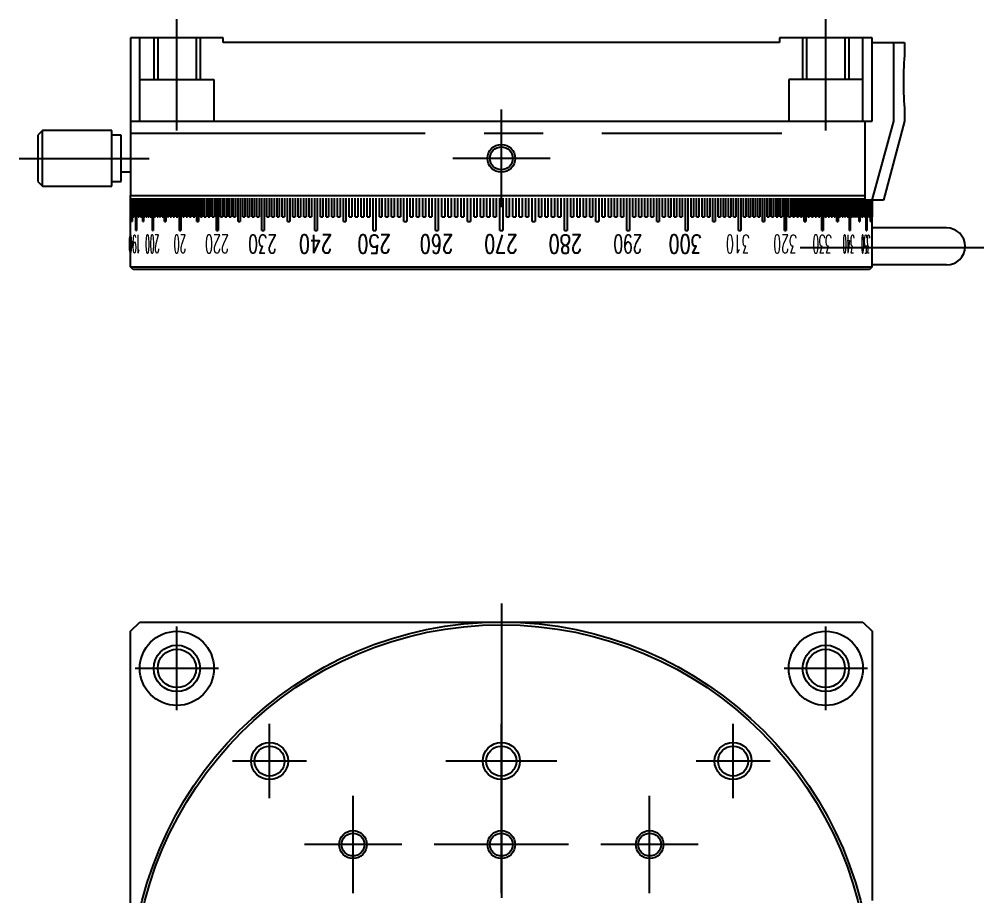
# Model space of a CAD drawing. Extents: x 1 to 399, y 0 to 213.
# Drawn here: x 128 to 232, y 118.6 to 213.3 of the extents above; entities that cross this region are included whole.
import ezdxf

# ---------------------------------------------------------------- set-up
doc = ezdxf.new("R2010")
doc.units = 0
doc.linetypes.add('CENTER', pattern=[50.8, 31.75, -6.35, 6.35, -6.35])
doc.linetypes.add('DASHED', pattern=[19.05, 12.7, -6.35])
doc.layers.get('0').update_dxf_attribs({"linetype": 'CONTINUOUS'})
doc.layers.add('CENTER', color=1, linetype='CENTER')
doc.styles.get("Standard").update_dxf_attribs({"font": 'txt.shx', "height": 3, "bigfont": 'bigfont.shx'})

msp = doc.modelspace()

# ---------------------------------------------------------------- linework, layer by layer
at = {"color": 7, "linetype": 'CONTINUOUS'}
for p, q in [((149.98, 211.28), (139.98, 211.28)), ((139.98, 211.28), (139.98, 194.28)), ((140.98, 202.28), (140.98, 211.28)), ((149.98, 210.78), (149.98, 211.28)), ((219.98, 211.28), (209.98, 211.28)), ((209.98, 211.28), (209.98, 210.78)), ((218.98, 202.28), (218.98, 211.28)), ((219.98, 202.28), (219.98, 211.28)), ((209.98, 210.78), (149.98, 210.78)), ((219.98, 210.78), (223.48, 210.78)), ((222.32, 202.28), (222.32, 210.78)), ((223.48, 210.78), (223.48, 209.78)), ((223.48, 203.28), (223.48, 202.28)), ((139.98, 202.28), (219.98, 202.28)), ((219.23, 193.78), (219.23, 202.28)), ((219.97, 193.78), (222.32, 202.28)), ((223.48, 202.28), (221.2, 193.78)), ((130.48, 201.28), (129.98, 200.78)), ((137.98, 201.28), (130.48, 201.28)), ((130.48, 195.28), (130.48, 201.28)), ((137.98, 195.28), (137.98, 201.28)), ((129.98, 200.78), (129.98, 195.78)), ((138.98, 200.78), (137.98, 200.78)), ((138.98, 195.78), (138.98, 200.78)), ((139.98, 196.78), (138.98, 196.78)), ((129.98, 195.78), (130.48, 195.28)), ((137.98, 195.78), (138.98, 195.78)), ((130.48, 195.28), (137.98, 195.28)), ((139.98, 194.28), (219.23, 194.28)), ((139.98, 186.58), (139.98, 194.28)), ((139.98, 191.98), (139.98, 193.98)), ((139.99, 193.98), (139.99, 191.98)), ((140, 191.98), (140, 193.98)), ((140.01, 193.98), (140.01, 191.98)), ((140.03, 191.98), (140.03, 193.98)), ((140.04, 193.98), (140.04, 191.98)), ((140.07, 191.98), (140.07, 193.98)), ((140.09, 193.98), (140.09, 191.98)), ((140.12, 191.48), (140.12, 193.98)), ((140.15, 193.98), (140.15, 191.48)), ((140.18, 191.98), (140.18, 193.98)), ((140.22, 193.98), (140.22, 191.98)), ((140.26, 191.98), (140.26, 193.98)), ((140.3, 193.98), (140.3, 191.98)), ((140.35, 191.98), (140.35, 193.98)), ((140.39, 193.98), (140.39, 191.98)), ((140.45, 191.98), (140.45, 193.98)), ((140.5, 193.98), (140.5, 191.98)), ((140.56, 190.48), (140.56, 193.98)), ((140.61, 193.98), (140.61, 190.48)), ((140.69, 191.98), (140.69, 193.98)), ((140.74, 193.98), (140.74, 191.98)), ((140.82, 191.98), (140.82, 193.98)), ((140.89, 193.98), (140.89, 191.98)), ((140.97, 191.98), (140.97, 193.98)), ((141.04, 193.98), (141.04, 191.98)), ((141.13, 191.98), (141.13, 193.98)), ((141.21, 193.98), (141.21, 191.98)), ((141.3, 191.48), (141.3, 193.98)), ((141.38, 193.98), (141.38, 191.48)), ((141.49, 191.98), (141.49, 193.98)), ((141.57, 193.98), (141.57, 191.98)), ((141.68, 191.98), (141.68, 193.98)), ((141.77, 193.98), (141.77, 191.98)), ((141.89, 191.98), (141.89, 193.98)), ((141.98, 193.98), (141.98, 191.98)), ((142.11, 191.98), (142.11, 193.98)), ((142.21, 193.98), (142.21, 191.98)), ((142.34, 190.48), (142.34, 193.98)), ((142.44, 193.98), (142.44, 190.48)), ((142.58, 191.98), (142.58, 193.98)), ((142.69, 193.98), (142.69, 191.98)), ((142.84, 191.98), (142.84, 193.98)), ((142.95, 193.98), (142.95, 191.98)), ((143.1, 191.98), (143.1, 193.98)), ((143.22, 193.98), (143.22, 191.98)), ((143.38, 191.98), (143.38, 193.98)), ((143.5, 193.98), (143.5, 191.98)), ((143.66, 191.48), (143.66, 193.98)), ((143.79, 193.98), (143.79, 191.48)), ((143.96, 191.98), (143.96, 193.98)), ((144.09, 193.98), (144.09, 191.98)), ((144.27, 191.98), (144.27, 193.98)), ((144.41, 193.98), (144.41, 191.98)), ((144.59, 191.98), (144.59, 193.98)), ((144.73, 193.98), (144.73, 191.98)), ((144.92, 191.98), (144.92, 193.98)), ((145.07, 193.98), (145.07, 191.98)), ((145.26, 190.48), (145.26, 193.98)), ((145.41, 193.98), (145.41, 190.48)), ((145.62, 191.98), (145.62, 193.98)), ((145.77, 193.98), (145.77, 191.98)), ((145.98, 191.98), (145.98, 193.98)), ((146.14, 193.98), (146.14, 191.98)), ((146.35, 191.98), (146.35, 193.98)), ((146.52, 193.98), (146.52, 191.98)), ((146.74, 191.98), (146.74, 193.98)), ((146.9, 193.98), (146.9, 191.98)), ((147.13, 191.48), (147.13, 193.98)), ((147.3, 193.98), (147.3, 191.48)), ((147.53, 191.98), (147.53, 193.98)), ((147.71, 193.98), (147.71, 191.98)), ((147.94, 191.98), (147.94, 193.98)), ((148.13, 193.98), (148.13, 191.98)), ((148.37, 191.98), (148.37, 193.98)), ((148.55, 193.98), (148.55, 191.98)), ((148.8, 191.98), (148.8, 193.98)), ((148.99, 193.98), (148.99, 191.98)), ((149.24, 190.48), (149.24, 193.98)), ((149.44, 193.98), (149.44, 190.48)), ((149.69, 191.98), (149.69, 193.98)), ((149.89, 193.98), (149.89, 191.98)), ((150.15, 191.98), (150.15, 193.98)), ((150.36, 193.98), (150.36, 191.98)), ((150.62, 191.98), (150.62, 193.98)), ((150.83, 193.98), (150.83, 191.98)), ((151.1, 191.98), (151.1, 193.98)), ((151.31, 193.98), (151.31, 191.98)), ((151.59, 191.48), (151.59, 193.98)), ((151.8, 193.98), (151.8, 191.48)), ((152.09, 191.98), (152.09, 193.98)), ((152.3, 193.98), (152.3, 191.98)), ((152.59, 191.98), (152.59, 193.98)), ((152.81, 193.98), (152.81, 191.98)), ((153.1, 191.98), (153.1, 193.98)), ((153.33, 193.98), (153.33, 191.98)), ((153.62, 191.98), (153.62, 193.98)), ((153.85, 193.98), (153.85, 191.98)), ((154.15, 190.48), (154.15, 193.98)), ((154.38, 193.98), (154.38, 190.48)), ((154.69, 191.98), (154.69, 193.98)), ((154.92, 193.98), (154.92, 191.98)), ((155.24, 191.98), (155.24, 193.98)), ((155.47, 193.98), (155.47, 191.98)), ((155.79, 191.98), (155.79, 193.98)), ((156.03, 193.98), (156.03, 191.98)), ((156.35, 191.98), (156.35, 193.98)), ((156.59, 193.98), (156.59, 191.98)), ((156.91, 191.48), (156.91, 193.98)), ((157.16, 193.98), (157.16, 191.48)), ((157.49, 191.98), (157.49, 193.98)), ((157.74, 193.98), (157.74, 191.98)), ((158.07, 191.98), (158.07, 193.98)), ((158.32, 193.98), (158.32, 191.98)), ((158.66, 191.98), (158.66, 193.98)), ((158.91, 193.98), (158.91, 191.98)), ((159.25, 191.98), (159.25, 193.98)), ((159.51, 193.98), (159.51, 191.98)), ((159.85, 190.48), (159.85, 193.98)), ((160.11, 193.98), (160.11, 190.48)), ((160.46, 191.98), (160.46, 193.98)), ((160.72, 193.98), (160.72, 191.98)), ((161.07, 191.98), (161.07, 193.98)), ((161.33, 193.98), (161.33, 191.98)), ((161.69, 191.98), (161.69, 193.98)), ((161.95, 193.98), (161.95, 191.98)), ((162.31, 191.98), (162.31, 193.98)), ((162.58, 193.98), (162.58, 191.98)), ((162.94, 191.48), (162.94, 193.98)), ((163.21, 193.98), (163.21, 191.48)), ((163.57, 191.98), (163.57, 193.98)), ((163.85, 193.98), (163.85, 191.98)), ((164.21, 191.98), (164.21, 193.98)), ((164.49, 193.98), (164.49, 191.98)), ((164.86, 191.98), (164.86, 193.98)), ((165.14, 193.98), (165.14, 191.98)), ((165.51, 191.98), (165.51, 193.98)), ((165.79, 193.98), (165.79, 191.98)), ((166.16, 190.48), (166.16, 193.98)), ((166.44, 193.98), (166.44, 190.48)), ((166.82, 191.98), (166.82, 193.98)), ((167.1, 193.98), (167.1, 191.98)), ((167.48, 191.98), (167.48, 193.98)), ((167.76, 193.98), (167.76, 191.98)), ((168.14, 191.98), (168.14, 193.98)), ((168.43, 193.98), (168.43, 191.98)), ((168.81, 191.98), (168.81, 193.98)), ((169.1, 193.98), (169.1, 191.98)), ((169.48, 191.48), (169.48, 193.98)), ((169.77, 193.98), (169.77, 191.48)), ((170.16, 191.98), (170.16, 193.98)), ((170.45, 193.98), (170.45, 191.98)), ((170.84, 191.98), (170.84, 193.98)), ((171.13, 193.98), (171.13, 191.98)), ((171.52, 191.98), (171.52, 193.98)), ((171.81, 193.98), (171.81, 191.98)), ((172.2, 191.98), (172.2, 193.98)), ((172.5, 193.98), (172.5, 191.98)), ((172.89, 190.48), (172.89, 193.98)), ((173.18, 193.98), (173.18, 190.48)), ((173.57, 191.98), (173.57, 193.98)), ((173.87, 193.98), (173.87, 191.98)), ((174.26, 191.98), (174.26, 193.98)), ((174.56, 193.98), (174.56, 191.98)), ((174.96, 191.98), (174.96, 193.98)), ((175.25, 193.98), (175.25, 191.98)), ((175.65, 191.98), (175.65, 193.98)), ((175.95, 193.98), (175.95, 191.98)), ((176.34, 191.48), (176.34, 193.98)), ((176.64, 193.98), (176.64, 191.48)), ((177.04, 191.98), (177.04, 193.98)), ((177.34, 193.98), (177.34, 191.98)), ((177.74, 191.98), (177.74, 193.98)), ((178.04, 193.98), (178.04, 191.98)), ((178.43, 191.98), (178.43, 193.98)), ((178.73, 193.98), (178.73, 191.98)), ((179.13, 191.98), (179.13, 193.98)), ((179.43, 193.98), (179.43, 191.98)), ((179.83, 190.48), (179.83, 193.98)), ((180.13, 193.98), (180.13, 190.48)), ((180.53, 191.98), (180.53, 193.98)), ((180.83, 193.98), (180.83, 191.98)), ((181.23, 191.98), (181.23, 193.98)), ((181.53, 193.98), (181.53, 191.98)), ((181.92, 191.98), (181.92, 193.98)), ((182.22, 193.98), (182.22, 191.98)), ((182.62, 191.98), (182.62, 193.98)), ((182.92, 193.98), (182.92, 191.98)), ((183.32, 191.48), (183.32, 193.98)), ((183.62, 193.98), (183.62, 191.48)), ((184.01, 191.98), (184.01, 193.98)), ((184.31, 193.98), (184.31, 191.98)), ((184.71, 191.98), (184.71, 193.98)), ((185, 193.98), (185, 191.98)), ((185.4, 191.98), (185.4, 193.98)), ((185.7, 193.98), (185.7, 191.98)), ((186.09, 191.98), (186.09, 193.98)), ((186.39, 193.98), (186.39, 191.98)), ((186.78, 190.48), (186.78, 193.98)), ((187.07, 193.98), (187.07, 190.48)), ((187.46, 191.98), (187.46, 193.98)), ((187.76, 193.98), (187.76, 191.98)), ((188.15, 191.98), (188.15, 193.98)), ((188.44, 193.98), (188.44, 191.98)), ((188.83, 191.98), (188.83, 193.98)), ((189.12, 193.98), (189.12, 191.98)), ((189.51, 191.98), (189.51, 193.98)), ((189.8, 193.98), (189.8, 191.98)), ((190.19, 191.48), (190.19, 193.98)), ((190.48, 193.98), (190.48, 191.48)), ((190.86, 191.98), (190.86, 193.98)), ((191.15, 193.98), (191.15, 191.98)), ((191.53, 191.98), (191.53, 193.98)), ((191.82, 193.98), (191.82, 191.98)), ((192.2, 191.98), (192.2, 193.98)), ((192.48, 193.98), (192.48, 191.98)), ((192.86, 191.98), (192.86, 193.98)), ((193.14, 193.98), (193.14, 191.98)), ((193.52, 190.48), (193.52, 193.98)), ((193.8, 193.98), (193.8, 190.48)), ((194.17, 191.98), (194.17, 193.98)), ((194.45, 193.98), (194.45, 191.98)), ((194.82, 191.98), (194.82, 193.98)), ((195.1, 193.98), (195.1, 191.98)), ((195.47, 191.98), (195.47, 193.98)), ((195.75, 193.98), (195.75, 191.98)), ((196.11, 191.98), (196.11, 193.98)), ((196.39, 193.98), (196.39, 191.98)), ((196.75, 191.48), (196.75, 193.98)), ((197.02, 193.98), (197.02, 191.48)), ((197.38, 191.98), (197.38, 193.98)), ((197.65, 193.98), (197.65, 191.98)), ((198.01, 191.98), (198.01, 193.98)), ((198.27, 193.98), (198.27, 191.98)), ((198.63, 191.98), (198.63, 193.98)), ((198.89, 193.98), (198.89, 191.98)), ((199.24, 191.98), (199.24, 193.98)), ((199.5, 193.98), (199.5, 191.98)), ((199.85, 190.48), (199.85, 193.98)), ((200.11, 193.98), (200.11, 190.48)), ((200.45, 191.98), (200.45, 193.98)), ((200.71, 193.98), (200.71, 191.98)), ((201.05, 191.98), (201.05, 193.98)), ((201.3, 193.98), (201.3, 191.98)), ((201.64, 191.98), (201.64, 193.98)), ((201.89, 193.98), (201.89, 191.98)), ((202.22, 191.98), (202.22, 193.98)), ((202.47, 193.98), (202.47, 191.98)), ((202.8, 191.48), (202.8, 193.98)), ((203.05, 193.98), (203.05, 191.48)), ((203.37, 191.98), (203.37, 193.98)), ((203.61, 193.98), (203.61, 191.98)), ((203.93, 191.98), (203.93, 193.98)), ((204.17, 193.98), (204.17, 191.98)), ((204.49, 191.98), (204.49, 193.98)), ((204.72, 193.98), (204.72, 191.98)), ((205.04, 191.98), (205.04, 193.98)), ((205.27, 193.98), (205.27, 191.98)), ((205.58, 190.48), (205.58, 193.98)), ((205.81, 193.98), (205.81, 190.48)), ((206.11, 191.98), (206.11, 193.98)), ((206.34, 193.98), (206.34, 191.98)), ((206.63, 191.98), (206.63, 193.98)), ((206.86, 193.98), (206.86, 191.98)), ((207.15, 191.98), (207.15, 193.98)), ((207.37, 193.98), (207.37, 191.98)), ((207.66, 191.98), (207.66, 193.98)), ((207.87, 193.98), (207.87, 191.98)), ((208.16, 191.48), (208.16, 193.98)), ((208.37, 193.98), (208.37, 191.48)), ((208.65, 191.98), (208.65, 193.98)), ((208.86, 193.98), (208.86, 191.98)), ((209.13, 191.98), (209.13, 193.98)), ((209.34, 193.98), (209.34, 191.98)), ((209.61, 191.98), (209.61, 193.98)), ((209.81, 193.98), (209.81, 191.98)), ((210.07, 191.98), (210.07, 193.98)), ((210.27, 193.98), (210.27, 191.98)), ((210.53, 190.48), (210.53, 193.98)), ((210.72, 193.98), (210.72, 190.48)), ((210.97, 191.98), (210.97, 193.98)), ((211.16, 193.98), (211.16, 191.98)), ((211.41, 191.98), (211.41, 193.98)), ((211.59, 193.98), (211.59, 191.98)), ((211.84, 191.98), (211.84, 193.98)), ((212.02, 193.98), (212.02, 191.98)), ((212.25, 191.98), (212.25, 193.98)), ((212.43, 193.98), (212.43, 191.98)), ((212.66, 191.48), (212.66, 193.98)), ((212.83, 193.98), (212.83, 191.48)), ((213.06, 191.98), (213.06, 193.98)), ((213.23, 193.98), (213.23, 191.98)), ((213.45, 191.98), (213.45, 193.98)), ((213.61, 193.98), (213.61, 191.98)), ((213.82, 191.98), (213.82, 193.98)), ((213.98, 193.98), (213.98, 191.98)), ((214.19, 191.98), (214.19, 193.98)), ((214.34, 193.98), (214.34, 191.98)), ((214.55, 190.48), (214.55, 193.98)), ((214.7, 193.98), (214.7, 190.48)), ((214.89, 191.98), (214.89, 193.98)), ((215.04, 193.98), (215.04, 191.98)), ((215.23, 191.98), (215.23, 193.98)), ((215.37, 193.98), (215.37, 191.98)), ((215.55, 191.98), (215.55, 193.98)), ((215.69, 193.98), (215.69, 191.98)), ((215.87, 191.98), (215.87, 193.98)), ((216, 193.98), (216, 191.98)), ((216.17, 191.48), (216.17, 193.98)), ((216.3, 193.98), (216.3, 191.48)), ((216.46, 191.98), (216.46, 193.98)), ((216.58, 193.98), (216.58, 191.98)), ((216.74, 191.98), (216.74, 193.98)), ((216.86, 193.98), (216.86, 191.98)), ((217.01, 191.98), (217.01, 193.98)), ((217.12, 193.98), (217.12, 191.98)), ((217.27, 191.98), (217.27, 193.98)), ((217.38, 193.98), (217.38, 191.98)), ((217.52, 190.48), (217.52, 193.98)), ((217.62, 193.98), (217.62, 190.48)), ((217.75, 191.98), (217.75, 193.98)), ((217.85, 193.98), (217.85, 191.98)), ((217.98, 191.98), (217.98, 193.98)), ((218.07, 193.98), (218.07, 191.98)), ((218.19, 191.98), (218.19, 193.98)), ((218.28, 193.98), (218.28, 191.98)), ((218.39, 191.98), (218.39, 193.98)), ((218.47, 193.98), (218.47, 191.98)), ((218.58, 191.48), (218.58, 193.98)), ((218.66, 193.98), (218.66, 191.48)), ((218.76, 191.98), (218.76, 193.98)), ((218.83, 193.98), (218.83, 191.98)), ((218.92, 191.98), (218.92, 193.98)), ((218.99, 193.98), (218.99, 191.98)), ((219.07, 191.98), (219.07, 193.98)), ((219.14, 193.98), (219.14, 191.98)), ((219.22, 191.98), (219.22, 193.98)), ((221.2, 193.78), (219.23, 193.78)), ((219.27, 193.78), (219.27, 191.98)), ((219.35, 190.48), (219.35, 193.78)), ((219.4, 193.78), (219.4, 190.48)), ((219.46, 191.98), (219.46, 193.78)), ((219.51, 193.78), (219.51, 191.98)), ((219.57, 191.98), (219.57, 193.78)), ((219.61, 193.78), (219.61, 191.98)), ((219.66, 191.98), (219.66, 193.78)), ((219.7, 193.78), (219.7, 191.98)), ((219.75, 191.98), (219.75, 193.78)), ((219.78, 193.78), (219.78, 191.98)), ((219.81, 191.48), (219.81, 193.78)), ((219.84, 193.78), (219.84, 191.48)), ((219.87, 191.98), (219.87, 193.78)), ((219.89, 193.78), (219.89, 191.98)), ((219.92, 191.98), (219.92, 193.78)), ((219.93, 193.78), (219.93, 191.98)), ((219.95, 191.98), (219.95, 193.78)), ((219.96, 193.78), (219.96, 191.98)), ((219.97, 191.98), (219.97, 193.78)), ((219.98, 186.58), (219.98, 193.78)), ((219.98, 193.78), (219.98, 191.98)), ((139.98, 191.98), (139.99, 191.98)), ((140, 191.98), (140.01, 191.98)), ((140.03, 191.98), (140.04, 191.98)), ((140.07, 191.98), (140.09, 191.98)), ((140.12, 191.48), (140.15, 191.48)), ((140.18, 191.98), (140.22, 191.98)), ((140.26, 191.98), (140.3, 191.98)), ((140.35, 191.98), (140.39, 191.98)), ((140.45, 191.98), (140.5, 191.98)), ((140.69, 191.98), (140.74, 191.98)), ((140.82, 191.98), (140.89, 191.98)), ((140.97, 191.98), (141.04, 191.98)), ((141.13, 191.98), (141.21, 191.98)), ((141.3, 191.48), (141.38, 191.48)), ((141.49, 191.98), (141.57, 191.98)), ((141.68, 191.98), (141.77, 191.98)), ((141.89, 191.98), (141.98, 191.98)), ((142.11, 191.98), (142.21, 191.98)), ((142.58, 191.98), (142.69, 191.98)), ((142.84, 191.98), (142.95, 191.98)), ((143.1, 191.98), (143.22, 191.98)), ((143.38, 191.98), (143.5, 191.98)), ((143.66, 191.48), (143.79, 191.48)), ((143.96, 191.98), (144.09, 191.98)), ((144.27, 191.98), (144.41, 191.98)), ((144.59, 191.98), (144.73, 191.98)), ((144.92, 191.98), (145.07, 191.98)), ((145.62, 191.98), (145.77, 191.98)), ((145.98, 191.98), (146.14, 191.98)), ((146.35, 191.98), (146.52, 191.98)), ((146.74, 191.98), (146.9, 191.98)), ((147.13, 191.48), (147.3, 191.48)), ((147.53, 191.98), (147.71, 191.98)), ((147.94, 191.98), (148.13, 191.98)), ((148.37, 191.98), (148.55, 191.98)), ((148.8, 191.98), (148.99, 191.98)), ((149.69, 191.98), (149.89, 191.98)), ((150.15, 191.98), (150.36, 191.98)), ((150.62, 191.98), (150.83, 191.98)), ((151.1, 191.98), (151.31, 191.98)), ((151.59, 191.48), (151.8, 191.48)), ((152.09, 191.98), (152.3, 191.98)), ((152.59, 191.98), (152.81, 191.98)), ((153.1, 191.98), (153.33, 191.98)), ((153.62, 191.98), (153.85, 191.98)), ((154.69, 191.98), (154.92, 191.98)), ((155.24, 191.98), (155.47, 191.98)), ((155.79, 191.98), (156.03, 191.98)), ((156.35, 191.98), (156.59, 191.98)), ((156.91, 191.48), (157.16, 191.48)), ((157.49, 191.98), (157.74, 191.98)), ((158.07, 191.98), (158.32, 191.98)), ((158.66, 191.98), (158.91, 191.98)), ((159.25, 191.98), (159.51, 191.98)), ((160.46, 191.98), (160.72, 191.98)), ((161.07, 191.98), (161.33, 191.98)), ((161.69, 191.98), (161.95, 191.98)), ((162.31, 191.98), (162.58, 191.98)), ((162.94, 191.48), (163.21, 191.48)), ((163.57, 191.98), (163.85, 191.98)), ((164.21, 191.98), (164.49, 191.98)), ((164.86, 191.98), (165.14, 191.98)), ((165.51, 191.98), (165.79, 191.98)), ((166.82, 191.98), (167.1, 191.98)), ((167.48, 191.98), (167.76, 191.98)), ((168.14, 191.98), (168.43, 191.98)), ((168.81, 191.98), (169.1, 191.98)), ((169.48, 191.48), (169.77, 191.48)), ((170.16, 191.98), (170.45, 191.98)), ((170.84, 191.98), (171.13, 191.98)), ((171.52, 191.98), (171.81, 191.98)), ((172.2, 191.98), (172.5, 191.98)), ((173.57, 191.98), (173.87, 191.98)), ((174.26, 191.98), (174.56, 191.98)), ((174.96, 191.98), (175.25, 191.98)), ((175.65, 191.98), (175.95, 191.98)), ((176.34, 191.48), (176.64, 191.48)), ((177.04, 191.98), (177.34, 191.98)), ((177.74, 191.98), (178.04, 191.98)), ((178.43, 191.98), (178.73, 191.98)), ((179.13, 191.98), (179.43, 191.98)), ((180.53, 191.98), (180.83, 191.98)), ((181.23, 191.98), (181.53, 191.98)), ((181.92, 191.98), (182.22, 191.98)), ((182.62, 191.98), (182.92, 191.98)), ((183.32, 191.48), (183.62, 191.48)), ((184.01, 191.98), (184.31, 191.98)), ((184.71, 191.98), (185, 191.98)), ((185.4, 191.98), (185.7, 191.98)), ((186.09, 191.98), (186.39, 191.98)), ((187.46, 191.98), (187.76, 191.98)), ((188.15, 191.98), (188.44, 191.98)), ((188.83, 191.98), (189.12, 191.98)), ((189.51, 191.98), (189.8, 191.98)), ((190.19, 191.48), (190.48, 191.48)), ((190.86, 191.98), (191.15, 191.98)), ((191.53, 191.98), (191.82, 191.98)), ((192.2, 191.98), (192.48, 191.98)), ((192.86, 191.98), (193.14, 191.98)), ((194.17, 191.98), (194.45, 191.98)), ((194.82, 191.98), (195.1, 191.98)), ((195.47, 191.98), (195.75, 191.98)), ((196.11, 191.98), (196.39, 191.98)), ((196.75, 191.48), (197.02, 191.48)), ((197.38, 191.98), (197.65, 191.98)), ((198.01, 191.98), (198.27, 191.98)), ((198.63, 191.98), (198.89, 191.98)), ((199.24, 191.98), (199.5, 191.98)), ((200.45, 191.98), (200.71, 191.98)), ((201.05, 191.98), (201.3, 191.98)), ((201.64, 191.98), (201.89, 191.98)), ((202.22, 191.98), (202.47, 191.98)), ((202.8, 191.48), (203.05, 191.48)), ((203.37, 191.98), (203.61, 191.98)), ((203.93, 191.98), (204.17, 191.98)), ((204.49, 191.98), (204.72, 191.98)), ((205.04, 191.98), (205.27, 191.98)), ((206.11, 191.98), (206.34, 191.98)), ((206.63, 191.98), (206.86, 191.98)), ((207.15, 191.98), (207.37, 191.98)), ((207.66, 191.98), (207.87, 191.98)), ((208.16, 191.48), (208.37, 191.48)), ((208.65, 191.98), (208.86, 191.98)), ((209.13, 191.98), (209.34, 191.98)), ((209.61, 191.98), (209.81, 191.98)), ((210.07, 191.98), (210.27, 191.98)), ((210.97, 191.98), (211.16, 191.98)), ((211.41, 191.98), (211.59, 191.98)), ((211.84, 191.98), (212.02, 191.98)), ((212.25, 191.98), (212.43, 191.98)), ((212.66, 191.48), (212.83, 191.48)), ((213.06, 191.98), (213.23, 191.98)), ((213.45, 191.98), (213.61, 191.98)), ((213.82, 191.98), (213.98, 191.98)), ((214.19, 191.98), (214.34, 191.98)), ((214.89, 191.98), (215.04, 191.98)), ((215.23, 191.98), (215.37, 191.98)), ((215.55, 191.98), (215.69, 191.98)), ((215.87, 191.98), (216, 191.98)), ((216.17, 191.48), (216.3, 191.48)), ((216.46, 191.98), (216.58, 191.98)), ((216.74, 191.98), (216.86, 191.98)), ((217.01, 191.98), (217.12, 191.98)), ((217.27, 191.98), (217.38, 191.98)), ((217.75, 191.98), (217.85, 191.98)), ((217.98, 191.98), (218.07, 191.98)), ((218.19, 191.98), (218.28, 191.98)), ((218.39, 191.98), (218.47, 191.98)), ((218.58, 191.48), (218.66, 191.48)), ((218.76, 191.98), (218.83, 191.98)), ((218.92, 191.98), (218.99, 191.98)), ((219.07, 191.98), (219.14, 191.98)), ((219.22, 191.98), (219.27, 191.98)), ((219.46, 191.98), (219.51, 191.98)), ((219.57, 191.98), (219.61, 191.98)), ((219.66, 191.98), (219.7, 191.98)), ((219.75, 191.98), (219.78, 191.98)), ((219.81, 191.48), (219.84, 191.48)), ((219.87, 191.98), (219.89, 191.98)), ((219.92, 191.98), (219.93, 191.98)), ((219.95, 191.98), (219.96, 191.98)), ((219.97, 191.98), (219.98, 191.98)), ((140.56, 190.48), (140.61, 190.48)), ((142.34, 190.48), (142.44, 190.48)), ((145.26, 190.48), (145.41, 190.48)), ((149.24, 190.48), (149.44, 190.48)), ((154.15, 190.48), (154.38, 190.48)), ((159.85, 190.48), (160.11, 190.48)), ((166.16, 190.48), (166.44, 190.48)), ((172.89, 190.48), (173.18, 190.48)), ((179.83, 190.48), (180.13, 190.48)), ((186.78, 190.48), (187.07, 190.48)), ((193.52, 190.48), (193.8, 190.48)), ((199.85, 190.48), (200.11, 190.48)), ((205.58, 190.48), (205.81, 190.48)), ((210.53, 190.48), (210.72, 190.48)), ((214.55, 190.48), (214.7, 190.48)), ((217.52, 190.48), (217.62, 190.48)), ((219.35, 190.48), (219.4, 190.48)), ((228.01, 190.78), (219.98, 190.78)), ((140.28, 186.28), (139.98, 186.58)), ((139.98, 186.58), (219.98, 186.58)), ((219.68, 186.28), (140.28, 186.28)), ((219.98, 186.58), (219.68, 186.28)), ((228.01, 186.78), (219.98, 186.78)), ((139.98, 147.27), (140.98, 148.27)), ((140.98, 148.27), (218.98, 148.27)), ((218.98, 148.27), (219.98, 147.27)), ((139.98, 69.27), (139.98, 147.27)), ((219.98, 147.27), (219.98, 118.23))]:
    msp.add_line(p, q, dxfattribs=at)
at = {"color": 3, "linetype": 'DASHED'}
for p, q in [((142.48, 211.28), (142.48, 206.78)), ((142.91, 211.28), (142.91, 206.78)), ((147.05, 211.28), (147.05, 206.78)), ((147.48, 211.28), (147.48, 206.78)), ((212.48, 211.28), (212.48, 206.78)), ((212.91, 211.28), (212.91, 206.78)), ((217.05, 211.28), (217.05, 206.78)), ((217.48, 211.28), (217.48, 206.78)), ((140.98, 206.78), (148.98, 206.78)), ((148.98, 206.78), (148.98, 202.28)), ((218.98, 206.78), (210.98, 206.78)), ((210.98, 206.78), (210.98, 202.28))]:
    msp.add_line(p, q, dxfattribs=at)
at = {"color": 3, "linetype": 'CONTINUOUS'}
for centre, radius in [((179.98, 198.28), 1.5), ((144.98, 143.27), 2.5), ((214.98, 143.27), 2.5), ((154.98, 133.27), 2), ((179.98, 133.27), 2), ((204.98, 133.27), 2), ((163.98, 124.27), 1.5), ((179.98, 124.27), 1.5), ((195.98, 124.27), 1.5)]:
    msp.add_circle(centre, radius, dxfattribs=at)
at = {"color": 7, "linetype": 'CONTINUOUS'}
for centre, radius in [((179.98, 198.28), 1.23), ((179.98, 108.27), 40), ((179.98, 108.27), 39.7), ((144.98, 143.27), 4), ((214.98, 143.27), 4), ((144.98, 143.27), 2.07), ((214.98, 143.27), 2.07), ((154.98, 133.27), 1.62), ((179.98, 133.27), 1.62), ((204.98, 133.27), 1.62), ((163.98, 124.27), 1.23), ((179.98, 124.27), 1.23), ((195.98, 124.27), 1.23)]:
    msp.add_circle(centre, radius, dxfattribs=at)
for centre, radius, start, end in [((266.86, 206.53), 43.5, 175.7153, 184.2847), ((228.01, 188.78), 2, 270, 90)]:
    msp.add_arc(centre, radius, start, end, dxfattribs=at)
at = {"layer": 'CENTER', "color": 1, "linetype": 'CENTER'}
for p, q in [((144.98, 201.28), (144.98, 213.28)), ((214.98, 201.28), (214.98, 213.28)), ((179.98, 193.03), (179.98, 203.53)), ((140.03, 200.98), (210.23, 200.98)), ((127.98, 198.28), (141.98, 198.28)), ((185.23, 198.28), (174.73, 198.28)), ((232.01, 188.64), (212.23, 188.64)), ((179.98, 150.27), (179.98, 56.27)), ((144.98, 138.77), (144.98, 147.77)), ((214.98, 138.77), (214.98, 147.77)), ((149.48, 143.27), (140.48, 143.27)), ((219.48, 143.27), (210.48, 143.27)), ((154.98, 129.27), (154.98, 137.27)), ((179.98, 129.27), (179.98, 137.27)), ((204.98, 129.27), (204.98, 137.27)), ((158.98, 133.27), (150.98, 133.27)), ((185.98, 133.27), (173.98, 133.27)), ((208.98, 133.27), (200.98, 133.27)), ((163.98, 119.02), (163.98, 129.52)), ((179.98, 119.02), (179.98, 129.52)), ((195.98, 119.02), (195.98, 129.52)), ((169.23, 124.27), (158.73, 124.27)), ((187.23, 124.27), (172.73, 124.27)), ((201.23, 124.27), (190.73, 124.27))]:
    msp.add_line(p, q, dxfattribs=at)

# ---------------------------------------------------------------- texts
at = {"color": 7, "linetype": 'CONTINUOUS'}
for s, width, p in [('190', 0.2, (141.02, 190.04)), ('200', 0.3, (143.09, 190.04)), ('20', 0.4, (145.98, 190.04)), ('220', 0.5, (150.59, 190.04)), ('230', 0.6, (155.77, 190.04)), ('240', 0.7, (161.73, 190.04)), ('250', 0.7, (168.05, 190.04)), ('260', 0.7, (174.78, 190.04)), ('270', 0.7, (181.73, 190.04)), ('280', 0.7, (188.68, 190.04)), ('290', 0.6, (195.17, 190.04)), ('300', 0.7, (201.61, 190.04)), ('310', 0.5, (206.78, 190.04)), ('320', 0.5, (211.88, 190.04)), ('330', 0.4, (215.62, 190.04)), ('340', 0.2, (218.07, 190.04)), ('350', 0.15, (219.75, 190.04))]:
    msp.add_text(s, height=2, rotation=180, dxfattribs=dict(at, width=width)).set_placement(p)

doc.saveas('drawing.dxf')
